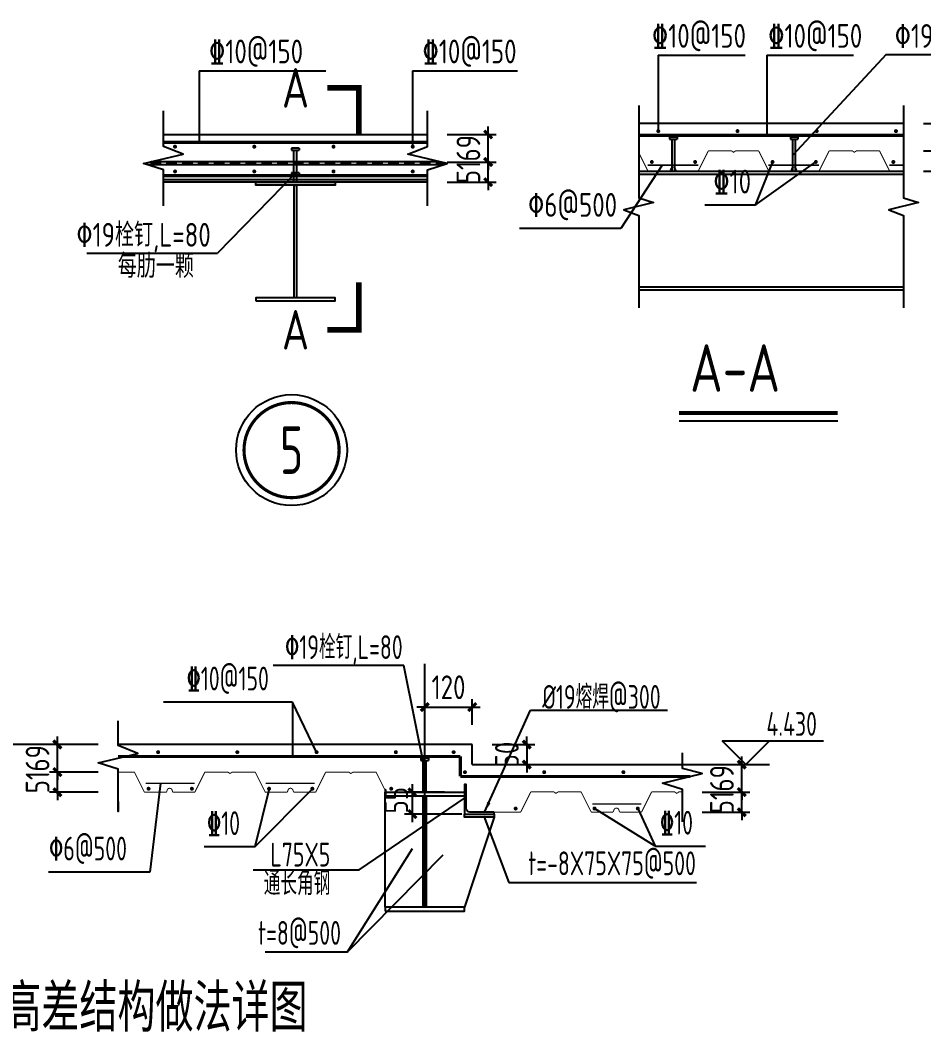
# Model space of a CAD drawing. Extents: x 180850 to 1399066, y 113487 to 334416.
# Drawn here: x 620756 to 637861, y 178101 to 197246 of the extents above; entities that cross this region are included whole.
import ezdxf
from ezdxf.enums import TextEntityAlignment as Align

# ---------------------------------------------------------------- set-up
doc = ezdxf.new("R2010")
doc.units = 0
doc.header["$LTSCALE"] = 1000
doc.linetypes.add('DASHED', pattern=[0.75, 0.5, -0.25])
doc.layers.add('6', color=253, linetype='Continuous', lineweight=13)
for name, color, linetype in [('AXIS', 3, 'Continuous'), ('GL', 150, 'Continuous'), ('Gzd', 1, 'Continuous'), ('NUM', 7, 'Continuous'), ('Prof', 2, 'Continuous'), ('PUB_DIM', 3, 'Continuous'), ('PUB_TEXT', 7, 'Continuous'), ('PZ', 202, 'Continuous'), ('S', 2, 'Continuous'), ('TEXT', 7, 'Continuous'), ('THIN', 7, 'Continuous'), ('YCX', 90, 'Continuous'), ('型钢', 6, 'Continuous'), ('引出线', 3, 'Continuous'), ('梁构件', 4, 'Continuous')]:
    doc.layers.add(name, color=color, linetype=linetype)
doc.styles.add('TSSD_Dimension', font='Tssdeng.shx', dxfattribs={"width": 0.8, "bigfont": 'hztxt.shx'})
doc.styles.add('TSSD_Norm', font='tssdeng.shx', dxfattribs={"bigfont": 'hztxt.shx'})
doc.styles.add('TSSD_Num', font='Tssdeng.shx', dxfattribs={"width": 0.7, "bigfont": 'hztxt.shx'})
doc.dimstyles.new('TSSD_20_100', dxfattribs={"dimtxt": 300, "dimasz": 75, "dimexe": 100, "dimexo": 250, "dimgap": 100, "dimtad": 1, "dimdec": 0, "dimlfac": 0.2, "dimzin": 0, "dimdsep": 46, "dimtxsty": 'TSSD_Dimension', "dimblk": 'ARCHTICK', "dimcen": 0, "dimdle": 100, "dimclrt": 7, "dimadec": 0, "dimazin": 0, "dimtfac": 1, "dimtdec": 0, "dimtix": 1, "dimtmove": 2, "dimatfit": 3, "dimfxl": 1, "dimtolj": 1, "dimtzin": 0, "dimarcsym": 0})
doc.dimstyles.new('TSSD_20_150', dxfattribs={"dimtxt": 450, "dimasz": 150, "dimexe": 150, "dimexo": 375, "dimgap": 150, "dimtad": 1, "dimdec": 0, "dimlfac": 0.133333, "dimzin": 0, "dimdsep": 46, "dimtxsty": 'TSSD_Dimension', "dimblk": 'ARCHTICK', "dimcen": 0, "dimdle": 150, "dimclrt": 7, "dimadec": 0, "dimazin": 0, "dimtfac": 1, "dimtdec": 0, "dimtix": 1, "dimtmove": 2, "dimatfit": 3, "dimfxl": 1, "dimtolj": 1, "dimtzin": 0, "dimarcsym": 0})

# ---------------------------------------------------------------- blocks, each defined once
blk = doc.blocks.new('_ArchTick')
at = {"color": 0, "linetype": 'ByBlock', "const_width": 0.4}
blk.add_lwpolyline([(-0.5, -0.5), (0.5, 0.5)], dxfattribs=at)
blk = doc.blocks.new('*D153')
at = {"layer": 'AXIS', "color": 0, "lineweight": -2, "transparency": 16777216}
for p, q in [((629615, 194562), (629615, 194712)), ((628841, 194562), (629765, 194562)), ((629615, 194180), (629615, 194562)), ((628841, 194180), (629765, 194180)), ((629615, 194180), (629615, 194030))]:
    blk.add_line(p, q, dxfattribs=at)
at = {"layer": 'Defpoints', "color": 0, "transparency": 16777216}
for p in [(628466, 194562), (629615, 194562), (628466, 194180)]:
    blk.add_point(p, dxfattribs=at)
at = {"layer": 'AXIS', "color": 0, "lineweight": -2, "transparency": 16777216, "xscale": 150, "yscale": 150, "zscale": 150}
for p, rotation in [((629615, 194562), 270), ((629615, 194180), 90)]:
    blk.add_blockref('_ArchTick', p, dxfattribs=dict(at, rotation=rotation))
at = {"layer": 'AXIS', "color": 7, "transparency": 16777216, "insert": (629240, 194371), "char_height": 450, "attachment_point": 5, "rotation": 90, "style": 'TSSD_Dimension'}
blk.add_mtext('\\A1;51', dxfattribs=at)
blk = doc.blocks.new('*D154')
at = {"layer": 'AXIS', "color": 0, "lineweight": -2, "transparency": 16777216}
for p, q in [((629615, 195083), (629615, 195233)), ((628841, 195083), (629765, 195083)), ((629615, 194562), (629615, 195083)), ((628841, 194562), (629765, 194562)), ((629615, 194562), (629615, 194412))]:
    blk.add_line(p, q, dxfattribs=at)
at = {"layer": 'Defpoints', "color": 0, "transparency": 16777216}
for p in [(628466, 195083), (629615, 195083), (628466, 194562)]:
    blk.add_point(p, dxfattribs=at)
at = {"layer": 'AXIS', "color": 0, "lineweight": -2, "transparency": 16777216, "xscale": 150, "yscale": 150, "zscale": 150}
for p, rotation in [((629615, 195083), 270), ((629615, 194562), 90)]:
    blk.add_blockref('_ArchTick', p, dxfattribs=dict(at, rotation=rotation))
at = {"layer": 'AXIS', "color": 7, "transparency": 16777216, "insert": (629240, 194823), "char_height": 450, "attachment_point": 5, "rotation": 90, "style": 'TSSD_Dimension'}
blk.add_mtext('\\A1;69', dxfattribs=at)
blk = doc.blocks.new('*D155')
at = {"layer": 'AXIS', "color": 0, "lineweight": -2, "transparency": 16777216}
for p, q in [((638630, 194771), (638630, 194921)), ((637855, 194771), (638780, 194771)), ((638630, 194388), (638630, 194771)), ((637855, 194388), (638780, 194388)), ((638630, 194388), (638630, 194238))]:
    blk.add_line(p, q, dxfattribs=at)
at = {"layer": 'Defpoints', "color": 0, "transparency": 16777216}
for p in [(637480, 194771), (638630, 194771), (637480, 194388)]:
    blk.add_point(p, dxfattribs=at)
at = {"layer": 'AXIS', "color": 0, "lineweight": -2, "transparency": 16777216, "xscale": 150, "yscale": 150, "zscale": 150}
for p, rotation in [((638630, 194771), 270), ((638630, 194388), 90)]:
    blk.add_blockref('_ArchTick', p, dxfattribs=dict(at, rotation=rotation))
at = {"layer": 'AXIS', "color": 7, "transparency": 16777216, "insert": (638255, 194580), "char_height": 450, "attachment_point": 5, "rotation": 90, "style": 'TSSD_Dimension'}
blk.add_mtext('\\A1;51', dxfattribs=at)
blk = doc.blocks.new('*D156')
at = {"layer": 'AXIS', "color": 0, "lineweight": -2, "transparency": 16777216}
for p, q in [((637855, 195292), (638780, 195292)), ((638630, 195292), (638630, 195442)), ((638630, 194771), (638630, 195292)), ((637855, 194771), (638780, 194771)), ((638630, 194771), (638630, 194621))]:
    blk.add_line(p, q, dxfattribs=at)
at = {"layer": 'Defpoints', "color": 0, "transparency": 16777216}
for p in [(637480, 195292), (638630, 195292), (637480, 194771)]:
    blk.add_point(p, dxfattribs=at)
at = {"layer": 'AXIS', "color": 0, "lineweight": -2, "transparency": 16777216, "xscale": 150, "yscale": 150, "zscale": 150}
for p, rotation in [((638630, 195292), 270), ((638630, 194771), 90)]:
    blk.add_blockref('_ArchTick', p, dxfattribs=dict(at, rotation=rotation))
at = {"layer": 'AXIS', "color": 7, "transparency": 16777216, "insert": (638255, 195031), "char_height": 450, "attachment_point": 5, "rotation": 90, "style": 'TSSD_Dimension'}
blk.add_mtext('\\A1;69', dxfattribs=at)
blk = doc.blocks.new('ts_idx2')
at = {"color": 0, "linetype": 'ByBlock', "lineweight": -2, "const_width": 0.0333}
blk.add_lwpolyline([(-0.5, 0, 1), (0.5, 0, 1)], format="xyb", close=True, dxfattribs=at)
at = {"color": 0, "linetype": 'ByBlock', "lineweight": -2}
blk.add_circle((0, 0), 0.583, dxfattribs=at)
at = {"color": 0, "linetype": 'ByBlock', "lineweight": -2, "style": 'TSSD_Num', "width": 0.7}
blk.add_attdef('A', text='', height=0.5, dxfattribs=at).set_placement((0, 0), align=Align.MIDDLE_CENTER)
blk = doc.blocks.new('*D197')
at = {"layer": 'AXIS', "color": 0, "lineweight": -2, "transparency": 16777216}
for p, q in [((634415, 183159), (634415, 183309)), ((633667, 183159), (634565, 183159)), ((634415, 182638), (634415, 183159)), ((633667, 182638), (634565, 182638)), ((634415, 182638), (634415, 182488))]:
    blk.add_line(p, q, dxfattribs=at)
at = {"layer": 'Defpoints', "color": 0, "transparency": 16777216}
for p in [(633292, 183159), (634415, 183159), (633292, 182638)]:
    blk.add_point(p, dxfattribs=at)
at = {"layer": 'AXIS', "color": 0, "lineweight": -2, "transparency": 16777216, "xscale": 150, "yscale": 150, "zscale": 150}
for p, rotation in [((634415, 183159), 270), ((634415, 182638), 90)]:
    blk.add_blockref('_ArchTick', p, dxfattribs=dict(at, rotation=rotation))
at = {"layer": 'AXIS', "color": 7, "transparency": 16777216, "insert": (634040, 182898), "char_height": 450, "attachment_point": 5, "rotation": 90, "style": 'TSSD_Dimension'}
blk.add_mtext('\\A1;69', dxfattribs=at)
blk = doc.blocks.new('*D198')
at = {"layer": 'AXIS', "color": 0, "lineweight": -2, "transparency": 16777216}
for p, q in [((634415, 182638), (634415, 182788)), ((633667, 182638), (634565, 182638)), ((634415, 182255), (634415, 182638)), ((633667, 182255), (634565, 182255)), ((634415, 182255), (634415, 182105))]:
    blk.add_line(p, q, dxfattribs=at)
at = {"layer": 'Defpoints', "color": 0, "transparency": 16777216}
for p in [(633292, 182638), (634415, 182638), (633292, 182255)]:
    blk.add_point(p, dxfattribs=at)
at = {"layer": 'AXIS', "color": 0, "lineweight": -2, "transparency": 16777216, "xscale": 150, "yscale": 150, "zscale": 150}
for p, rotation in [((634415, 182638), 270), ((634415, 182255), 90)]:
    blk.add_blockref('_ArchTick', p, dxfattribs=dict(at, rotation=rotation))
at = {"layer": 'AXIS', "color": 7, "transparency": 16777216, "insert": (634040, 182446), "char_height": 450, "attachment_point": 5, "rotation": 90, "style": 'TSSD_Dimension'}
blk.add_mtext('\\A1;51', dxfattribs=at)
blk = doc.blocks.new('*D199')
at = {"layer": 'AXIS', "color": 0, "lineweight": -2, "transparency": 16777216}
for p, q in [((628179, 182071), (628179, 182784)), ((628789, 182634), (628029, 182634)), ((629116, 182221), (628029, 182221))]:
    blk.add_line(p, q, dxfattribs=at)
at = {"layer": 'Defpoints', "color": 0, "transparency": 16777216}
for p in [(628179, 182634), (629164, 182634), (629491, 182221)]:
    blk.add_point(p, dxfattribs=at)
at = {"layer": 'AXIS', "color": 0, "lineweight": -2, "transparency": 16777216, "xscale": 150, "yscale": 150, "zscale": 150}
for p, rotation in [((628179, 182634), 90), ((628179, 182221), 270)]:
    blk.add_blockref('_ArchTick', p, dxfattribs=dict(at, rotation=rotation))
at = {"layer": 'AXIS', "color": 7, "transparency": 16777216, "insert": (627873, 182483), "char_height": 450, "attachment_point": 5, "rotation": 90, "style": 'TSSD_Dimension'}
blk.add_mtext('\\A1;55', dxfattribs=at)
blk = doc.blocks.new('*D200')
at = {"layer": 'AXIS', "color": 0, "lineweight": -2, "transparency": 16777216}
for p, q in [((621459, 183537), (621459, 183687)), ((622234, 183537), (621309, 183537)), ((621459, 183016), (621459, 183537)), ((622234, 183016), (621309, 183016)), ((621459, 183016), (621459, 182866))]:
    blk.add_line(p, q, dxfattribs=at)
at = {"layer": 'Defpoints', "color": 0, "transparency": 16777216}
for p in [(621459, 183537), (622609, 183537), (622609, 183016)]:
    blk.add_point(p, dxfattribs=at)
at = {"layer": 'AXIS', "color": 0, "lineweight": -2, "transparency": 16777216, "xscale": 150, "yscale": 150, "zscale": 150}
for p, rotation in [((621459, 183537), 270), ((621459, 183016), 90)]:
    blk.add_blockref('_ArchTick', p, dxfattribs=dict(at, rotation=rotation))
at = {"layer": 'AXIS', "color": 7, "transparency": 16777216, "insert": (621084, 183277), "char_height": 450, "attachment_point": 5, "rotation": 90, "style": 'TSSD_Dimension'}
blk.add_mtext('\\A1;69', dxfattribs=at)
blk = doc.blocks.new('*D201')
at = {"layer": 'AXIS', "color": 0, "lineweight": -2, "transparency": 16777216}
for p, q in [((621459, 183016), (621459, 183166)), ((622234, 183016), (621309, 183016)), ((621459, 182634), (621459, 183016)), ((622234, 182634), (621309, 182634)), ((621459, 182634), (621459, 182484))]:
    blk.add_line(p, q, dxfattribs=at)
at = {"layer": 'Defpoints', "color": 0, "transparency": 16777216}
for p in [(621459, 183016), (622609, 183016), (622609, 182634)]:
    blk.add_point(p, dxfattribs=at)
at = {"layer": 'AXIS', "color": 0, "lineweight": -2, "transparency": 16777216, "xscale": 150, "yscale": 150, "zscale": 150}
for p, rotation in [((621459, 183016), 270), ((621459, 182634), 90)]:
    blk.add_blockref('_ArchTick', p, dxfattribs=dict(at, rotation=rotation))
at = {"layer": 'AXIS', "color": 7, "transparency": 16777216, "insert": (621084, 182825), "char_height": 450, "attachment_point": 5, "rotation": 90, "style": 'TSSD_Dimension'}
blk.add_mtext('\\A1;51', dxfattribs=at)
blk = doc.blocks.new('*D202')
at = {"layer": 'AXIS', "color": 0, "lineweight": -2, "transparency": 16777216}
for p, q in [((628414, 183912), (628414, 184396)), ((629314, 183912), (629314, 184396)), ((628414, 184246), (628264, 184246)), ((628414, 184246), (629314, 184246)), ((629314, 184246), (629464, 184246))]:
    blk.add_line(p, q, dxfattribs=at)
at = {"layer": 'Defpoints', "color": 0, "transparency": 16777216}
for p in [(629314, 184246), (628414, 183537), (629314, 183537)]:
    blk.add_point(p, dxfattribs=at)
at = {"layer": 'AXIS', "color": 0, "lineweight": -2, "transparency": 16777216, "xscale": 150, "yscale": 150, "zscale": 150}
blk.add_blockref('_ArchTick', (628414, 184246), dxfattribs=at)
at = {"layer": 'AXIS', "color": 0, "lineweight": -2, "transparency": 16777216, "xscale": 150, "yscale": 150, "zscale": 150, "rotation": 180}
blk.add_blockref('_ArchTick', (629314, 184246), dxfattribs=at)
at = {"layer": 'AXIS', "color": 7, "transparency": 16777216, "insert": (628864, 184621), "char_height": 450, "attachment_point": 5, "style": 'TSSD_Dimension'}
blk.add_mtext('\\A1;120', dxfattribs=at)
blk = doc.blocks.new('*D203')
at = {"layer": 'AXIS', "color": 0, "lineweight": -2, "transparency": 16777216}
for p, q in [((630345, 183537), (630345, 183687)), ((629689, 183537), (630495, 183537)), ((630345, 183537), (630345, 183159)), ((629689, 183159), (630495, 183159)), ((630345, 183159), (630345, 183009))]:
    blk.add_line(p, q, dxfattribs=at)
at = {"layer": 'Defpoints', "color": 0, "transparency": 16777216}
for p in [(629314, 183537), (629314, 183159), (630345, 183159)]:
    blk.add_point(p, dxfattribs=at)
at = {"layer": 'AXIS', "color": 0, "lineweight": -2, "transparency": 16777216, "xscale": 150, "yscale": 150, "zscale": 150}
for p, rotation in [((630345, 183537), 270), ((630345, 183159), 90)]:
    blk.add_blockref('_ArchTick', p, dxfattribs=dict(at, rotation=rotation))
at = {"layer": 'AXIS', "color": 7, "transparency": 16777216, "insert": (629970, 183348), "char_height": 450, "attachment_point": 5, "rotation": 90, "style": 'TSSD_Dimension'}
blk.add_mtext('\\A1;50', dxfattribs=at)

msp = doc.modelspace()

# ---------------------------------------------------------------- linework, layer by layer
at = {"color": 1, "linetype": 'ByBlock', "const_width": 25}
for points in [[(623129.36, 182803.75), (624055.75, 182803.75)], [(625403.19, 182803.75), (626329.58, 182803.75)], [(631589.13, 182413.64), (632515.52, 182413.64)]]:
    msp.add_lwpolyline(points, dxfattribs=at)
at = {"layer": '6', "color": 1, "const_width": 60}
for points in [[(628465.63, 194932.99), (623466.14, 194932.99)], [(628465.63, 194303.73), (623466.14, 194303.73)]]:
    msp.add_lwpolyline(points, dxfattribs=at)
at = {"layer": 'AXIS'}
msp.add_line((628413.57, 180458.58), (628413.57, 185065.15), dxfattribs=at)
at = {"layer": 'GL'}
for p, q in [((632465.02, 194391.69), (637480.29, 194391.69)), ((632465.02, 194331.69), (637480.29, 194331.69)), ((632465.02, 192201.69), (637480.29, 192201.69)), ((632465.02, 192141.69), (637480.29, 192141.69))]:
    msp.add_line(p, q, dxfattribs=at)
for points in [[(625215.88, 194182.99), (626715.88, 194182.99), (626715.88, 194122.99), (625215.88, 194122.99)], [(625943.38, 194122.99), (625988.38, 194122.99), (625988.38, 191992.99), (625943.38, 191992.99)], [(625215.88, 191932.99), (626715.88, 191932.99), (626715.88, 191992.99), (625215.88, 191992.99)]]:
    msp.add_lwpolyline(points, close=True, dxfattribs=at)
at = {"layer": 'Gzd'}
for points, const_width in [([(637480.29, 195066.69), (632465.02, 195066.69)], 60), ([(632636.41, 194504.65), (633591.55, 194504.65)], 30), ([(634921.37, 194504.65), (635876.51, 194504.65)], 30), ([(637208.87, 194504.65), (637480.29, 194504.65)], 30), ([(622609.06, 183311.94), (629088.57, 183311.94)], 60), ([(629088.57, 183311.94), (629088.57, 182933.58)], 60), ([(629088.57, 182933.58), (633444.81, 182933.58)], 60)]:
    msp.add_lwpolyline(points, dxfattribs=dict(at, const_width=const_width))
at = {"layer": 'Gzd', "const_width": 37.5}
for points in [[(632816.08, 195147, 1), (632853.58, 195147, 1)], [(634316.08, 195147, 1), (634353.58, 195147, 1)], [(635816.08, 195147, 1), (635853.58, 195147, 1)], [(637316.08, 195147, 1), (637353.58, 195147, 1)], [(623705.46, 194852.27, -1), (623667.96, 194852.27, -1)], [(625205.46, 194852.27, -1), (625167.96, 194852.27, -1)], [(626705.46, 194852.27, -1), (626667.96, 194852.27, -1)], [(628205.46, 194852.27, -1), (628167.96, 194852.27, -1)], [(632694.1, 194563.01, -1), (632731.6, 194563.01, -1)], [(633551.44, 194563.01, 1), (633513.94, 194563.01, 1)], [(634979.07, 194563.01, -1), (635016.57, 194563.01, -1)], [(635836.41, 194563.01, 1), (635798.91, 194563.01, 1)], [(637266.57, 194563.01, -1), (637304.07, 194563.01, -1)], [(623705.46, 194383.34, -1), (623667.96, 194383.34, -1)], [(625205.46, 194383.34, -1), (625167.96, 194383.34, -1)], [(626705.46, 194383.34, -1), (626667.96, 194383.34, -1)], [(628205.46, 194383.34, -1), (628167.96, 194383.34, -1)], [(623385.01, 183392.96, -1), (623347.51, 183392.96, -1)], [(624885.01, 183392.96, -1), (624847.51, 183392.96, -1)], [(626385.01, 183392.96, -1), (626347.51, 183392.96, -1)], [(627885.01, 183392.96, -1), (627847.51, 183392.96, -1)], [(628980.26, 183392.96, -1), (628942.76, 183392.96, -1)], [(629193.93, 183013.88, -1), (629156.43, 183013.88, -1)], [(630693.93, 183013.88, -1), (630656.43, 183013.88, -1)], [(632193.93, 183013.88, -1), (632156.43, 183013.88, -1)], [(623166.86, 182700.85, 1), (623204.36, 182700.85, 1)], [(624024.2, 182700.85, -1), (623986.7, 182700.85, -1)], [(625447.82, 182700.86, 1), (625485.32, 182700.86, 1)], [(626305.16, 182700.86, -1), (626267.66, 182700.86, -1)], [(627798.01, 182700.86, -1), (627760.51, 182700.86, -1)], [(630115.84, 182325.86, 1), (630153.34, 182325.86, 1)], [(631608.68, 182325.86, 1), (631646.18, 182325.86, 1)], [(632466.02, 182325.86, -1), (632428.52, 182325.86, -1)]]:
    msp.add_lwpolyline(points, format="xyb", close=True, dxfattribs=at)
at = {"layer": 'NUM', "const_width": 75}
msp.add_lwpolyline([(633227.36, 189814.43), (636231.98, 189814.43)], dxfattribs=at)
at = {"layer": 'NUM'}
msp.add_lwpolyline([(633227.36, 189664.43), (636231.98, 189664.43)], dxfattribs=at)
at = {"layer": 'Prof', "linetype": 'DASHED', "ltscale": 0.4}
msp.add_line((628821.11, 194524.75), (623110.66, 194524.75), dxfattribs=at)
at = {"layer": 'Prof'}
for p, q in [((628695.02, 194565.49), (623236.75, 194565.49)), ((628762.66, 194506.04), (623169.11, 194506.04)), ((628465.63, 194225.62), (623466.14, 194225.62)), ((628465.63, 194182.99), (623466.14, 194182.99))]:
    msp.add_line(p, q, dxfattribs=at)
at = {"layer": 'PUB_DIM', "const_width": 105}
for points in [[(627167.55, 195065.6), (627167.55, 195965.6), (626567.55, 195965.6)], [(627167.55, 192286.88), (627167.55, 191386.88), (626567.55, 191386.88)]]:
    msp.add_lwpolyline(points, dxfattribs=at)
at = {"layer": 'PUB_DIM'}
for points in [[(623466.14, 193732.99), (623466.14, 194182.99), (623466.14, 194410.99), (623091.14, 194530.99), (623840.2, 194708.47), (623466.14, 194854.99), (623466.14, 195082.99), (623466.14, 195532.99)], [(628465.63, 193732.99), (628465.63, 194182.99), (628465.63, 194410.99), (628840.63, 194530.99), (628091.57, 194708.47), (628465.63, 194854.99), (628465.63, 195082.99), (628465.63, 195532.99)], [(632465.02, 195629.19), (632465.02, 195291.69), (632465.02, 193883.19), (632746.27, 193793.19), (632184.48, 193660.09), (632465.02, 193550.19), (632465.02, 192141.69), (632465.02, 191804.19)], [(637480.29, 195629.19), (637480.29, 195291.69), (637480.29, 193883.19), (637761.54, 193793.19), (637199.74, 193660.09), (637480.29, 193550.19), (637480.29, 192141.69), (637480.29, 191804.19)], [(622609.06, 182459.79), (622609.06, 182269.34), (622609.06, 183072.52), (622234.06, 183192.52), (622983.12, 183370), (622609.06, 183516.52), (622609.06, 183536.94), (622609.06, 183986.94)], [(633292.01, 182075.79), (633292.01, 182158.39), (633292.01, 182688.52), (632917.01, 182808.52), (633666.07, 182986), (633293.28, 183080.89), (633292.01, 183152.94), (633292.01, 183377.94)]]:
    msp.add_lwpolyline(points, dxfattribs=at)
at = {"layer": 'PZ'}
for p, q in [((633050.03, 195034.23), (633050.03, 194993.93)), ((633194.21, 195034.23), (633050.03, 195034.23)), ((633050.03, 194993.93), (633194.21, 194993.93)), ((633094.79, 194391.69), (633094.79, 194993.93)), ((633149.45, 194391.69), (633149.45, 194993.93)), ((633194.21, 195034.23), (633194.21, 194993.93)), ((635334.99, 195034.23), (635334.99, 194993.93)), ((635479.18, 195034.23), (635334.99, 195034.23)), ((635334.99, 194993.93), (635479.18, 194993.93)), ((635379.75, 194391.69), (635379.75, 194993.93)), ((635434.41, 194391.69), (635434.41, 194993.93)), ((635479.18, 195034.23), (635479.18, 194993.93)), ((626037.98, 194825.53), (625893.79, 194825.53)), ((625893.79, 194825.53), (625893.79, 194785.23)), ((625893.79, 194785.23), (626037.98, 194785.23)), ((625938.56, 194182.99), (625938.56, 194785.23)), ((625993.21, 194182.99), (625993.21, 194785.23)), ((626037.98, 194825.53), (626037.98, 194785.23)), ((626037.98, 194356.59), (625893.79, 194356.59)), ((625893.79, 194356.59), (625893.79, 194316.29)), ((626037.98, 194356.59), (626037.98, 194316.29)), ((625893.79, 194316.29), (626037.98, 194316.29)), ((628485.67, 183276.11), (628341.48, 183276.11)), ((628341.48, 183276.11), (628341.48, 183235.81)), ((628341.48, 183235.81), (628485.67, 183235.81)), ((628386.25, 182633.58), (628386.25, 183235.81)), ((628440.9, 182633.58), (628440.9, 183235.81)), ((628485.67, 183276.11), (628485.67, 183235.81)), ((627663.57, 180458.58), (627663.57, 182558.58)), ((629726.07, 182161.08), (629163.57, 180458.58))]:
    msp.add_line(p, q, dxfattribs=at)
msp.add_lwpolyline([(629163.57, 182221.08), (629726.07, 182221.08), (629726.07, 182161.08), (629163.57, 182161.08)], close=True, dxfattribs=at)
at = {"layer": 'S', "const_width": 18.75}
for points in [[(637480.29, 194391.69), (637228.32, 194391.69, -0.28407904), (637208.2, 194404.13), (637029.39, 194761.76, 0.28407904), (637009.26, 194774.19), (636594.63, 194774.19, 0.14996431), (636582.01, 194770.32), (636546.92, 194746.55), (636511.83, 194770.32, 0.14996431), (636499.21, 194774.19), (636084.57, 194774.19, 0.28407904), (636064.45, 194761.76), (635885.64, 194404.13, -0.28407904), (635865.51, 194391.69), (635479.41, 194391.69, -0.32316506), (635458.05, 194407.1), (635448.5, 194435.87, 0.32316506), (635405.79, 194466.69), (635400.54, 194466.69, 0.32316506), (635357.83, 194435.87), (635348.28, 194407.1, -0.32316506), (635326.93, 194391.69), (634940.82, 194391.69, -0.28407904), (634920.7, 194404.13), (634741.89, 194761.76, 0.28407904), (634721.76, 194774.19), (634307.13, 194774.19, 0.14996431), (634294.51, 194770.32), (634259.42, 194746.55), (634224.33, 194770.32, 0.14996431), (634211.71, 194774.19), (633797.07, 194774.19, 0.28407904), (633776.95, 194761.76), (633598.14, 194404.13, -0.28407904), (633578.01, 194391.69), (633191.91, 194391.69, -0.32316506), (633170.55, 194407.1), (633161, 194435.87, 0.32316506), (633118.29, 194466.69), (633113.04, 194466.69, 0.32316506), (633070.33, 194435.87), (633060.78, 194407.1, -0.32316506), (633039.43, 194391.69), (632653.32, 194391.69, -0.28407904), (632633.2, 194404.13), (632465.02, 194740.48)], [(628581.91, 182633.58), (628597.82, 182640.17, -0.41421356), (628581.91, 182633.58), (627697.08, 182633.58, -0.28407904), (627676.95, 182646.01), (627498.14, 183003.64, 0.28407904), (627478.02, 183016.08), (627063.38, 183016.08, 0.14996431), (627050.76, 183012.2), (627015.67, 182988.43), (626980.58, 183012.2, 0.14996431), (626967.96, 183016.08), (626553.33, 183016.08, 0.28407904), (626533.2, 183003.64), (626354.39, 182646.01, -0.28407904), (626334.27, 182633.58), (625948.16, 182633.58, -0.32316506), (625926.81, 182648.99), (625917.26, 182677.75, 0.32316506), (625874.55, 182708.58), (625869.29, 182708.58, 0.32316506), (625826.59, 182677.75), (625817.04, 182648.99, -0.32316506), (625795.68, 182633.58), (625409.58, 182633.58, -0.28407904), (625389.45, 182646.01), (625210.64, 183003.64, 0.28407904), (625190.52, 183016.08), (624775.88, 183016.08, 0.14996431), (624763.26, 183012.2), (624728.17, 182988.43), (624693.08, 183012.2, 0.14996431), (624680.46, 183016.08), (624265.83, 183016.08, 0.28407904), (624245.7, 183003.64), (624066.89, 182646.01, -0.28407904), (624046.77, 182633.58), (623660.66, 182633.58, -0.32316506), (623639.31, 182648.99), (623629.76, 182677.75, 0.32316506), (623587.05, 182708.58), (623581.79, 182708.58, 0.32316506), (623539.09, 182677.75), (623529.54, 182648.99, -0.32316506), (623508.18, 182633.58), (623122.08, 182633.58, -0.28407904), (623101.95, 182646.01), (622923.14, 183003.64, 0.28407904), (622903.02, 183016.08), (622609.06, 183016.08)], [(629331.93, 182258.58), (629316.02, 182265.17, 0.41421356), (629331.93, 182258.58), (630216.77, 182258.58, 0.28407904), (630236.89, 182271.01), (630415.7, 182628.64, -0.28407904), (630435.83, 182641.08), (630850.46, 182641.08, -0.14996431), (630863.08, 182637.2), (630898.17, 182613.43), (630933.26, 182637.2, -0.14996431), (630945.88, 182641.08), (631360.52, 182641.08, -0.28407904), (631380.64, 182628.64), (631559.45, 182271.01, 0.28407904), (631579.58, 182258.58), (631965.68, 182258.58, 0.32316506), (631987.04, 182273.99), (631996.59, 182302.75, -0.32316506), (632039.3, 182333.58), (632044.55, 182333.58, -0.32316506), (632087.26, 182302.75), (632096.81, 182273.99, 0.32316506), (632118.16, 182258.58), (632504.27, 182258.58, 0.28407904), (632524.39, 182271.01), (632703.2, 182628.64, -0.28407904), (632723.33, 182641.08), (633137.96, 182641.08, -0.14996431), (633150.58, 182637.2), (633185.67, 182613.43), (633220.76, 182637.2, -0.14996431), (633233.38, 182641.08), (633292.01, 182641.08)]]:
    msp.add_lwpolyline(points, format="xyb", dxfattribs=at)
at = {"layer": 'THIN'}
for p, q in [((637480.29, 195291.69), (632465.02, 195291.69)), ((623466.14, 195082.99), (628465.63, 195082.99)), ((634492.01, 183158.58), (634042.01, 183608.58)), ((634042.01, 183608.58), (635964.67, 183608.58)), ((634492.01, 183158.58), (634942.01, 183608.58)), ((621309.21, 183536.94), (619659.21, 183536.94)), ((629313.57, 183536.94), (622609.06, 183536.94)), ((629313.57, 183158.58), (629313.57, 183536.94)), ((629313.57, 183158.58), (633292.01, 183158.58)), ((633292.01, 183158.58), (634942.01, 183158.58))]:
    msp.add_line(p, q, dxfattribs=at)
at = {"layer": 'YCX'}
for p, q in [((632834.83, 196583.94), (634477.1, 196583.94)), ((632834.83, 196583.94), (632834.83, 195111.37)), ((634890.02, 196583.94), (634890.02, 195066.69)), ((634890.02, 196583.94), (636532.29, 196583.94)), ((637151.89, 196597.7), (635379.75, 194692.81)), ((637151.89, 196597.7), (640064.46, 196597.7)), ((624140.86, 196289.22), (624140.86, 194932.99)), ((624140.86, 196289.22), (626539.96, 196289.22)), ((628182.44, 196289.22), (630172.67, 196289.22)), ((628182.44, 196289.22), (628182.44, 194868.91)), ((625965.88, 194353.56), (624489.64, 192834.13)), ((622019.94, 192834.13), (624489.64, 192834.13)), ((628015.38, 185030.59), (625545.69, 185030.59)), ((628440.9, 182934.69), (628015.38, 185030.59))]:
    msp.add_line(p, q, dxfattribs=at)
at = {"layer": '型钢'}
msp.add_lwpolyline([(629163.57, 182221.08), (629726.07, 182221.08), (629726.07, 182246.08, 0.41421356), (629713.57, 182258.58), (629268.57, 182258.58, -0.41421356), (629201.07, 182326.08), (629201.07, 182771.08, 0.41421356), (629188.57, 182783.58), (629163.57, 182783.58)], format="xyb", close=True, dxfattribs=at)
at = {"layer": '引出线'}
for p, q in [((634669.65, 193745.93), (635817.66, 194563.01)), ((634997.82, 194563.01), (634669.65, 193745.93)), ((632906.98, 194504.65), (632123.38, 193305.45)), ((634669.65, 193745.93), (633714.63, 193745.93)), ((632123.38, 193305.45), (630207.94, 193305.45)), ((625909.79, 184341.57), (623469.65, 184341.57)), ((625909.79, 184341.57), (625909.79, 183311.94)), ((626366.26, 183392.96), (625909.79, 184341.57)), ((623413.91, 182803.75), (623208.3, 181123.46)), ((625195.87, 181603.62), (626286.41, 182700.86)), ((625466.57, 182700.86), (625195.87, 181603.62)), ((627169.87, 181162.72), (629183.02, 182536.01)), ((632775.44, 181612.82), (631627.43, 182325.86)), ((632447.27, 182325.86), (632775.44, 181612.82)), ((629529.55, 182182.56), (630004.64, 180926.93)), ((625195.87, 181603.62), (624240.85, 181603.62)), ((628174.55, 181561.08), (626946.79, 179609.98)), ((632775.44, 181612.82), (633730.46, 181612.82)), ((626946.79, 179609.98), (628759.55, 181447.08)), ((623208.3, 181123.46), (621292.85, 181123.46)), ((625166.24, 181162.72), (627169.87, 181162.72)), ((630004.64, 180926.93), (633559.32, 180926.93)), ((626946.79, 179609.98), (625393.27, 179609.98))]:
    msp.add_line(p, q, dxfattribs=at)
at = {"layer": '梁构件'}
msp.add_line((628440.9, 182633.58), (628386.25, 182633.58), dxfattribs=at)
for points in [[(627663.57, 182633.58), (629163.57, 182633.58), (629163.57, 182558.58), (627663.57, 182558.58)], [(628383.57, 182558.58), (628443.57, 182558.58), (628443.57, 180458.58), (628383.57, 180458.58)], [(627663.57, 180383.58), (629163.57, 180383.58), (629163.57, 180458.58), (627663.57, 180458.58)]]:
    msp.add_lwpolyline(points, close=True, dxfattribs=at)

# ---------------------------------------------------------------- block references
at = {"layer": 'THIN'}
ref = msp.add_blockref('ts_idx2', (625892.67, 189109.52), dxfattribs=dict(at, xscale=1800, yscale=1800, zscale=1800))
ref.add_attrib('2', '5', dxfattribs={"height": 900, "style": 'TSSD_Num', "width": 0.7}).set_placement((625892.67, 189109.52), align=Align.MIDDLE_CENTER)

# ---------------------------------------------------------------- texts
at = {"layer": 'NUM', "style": 'TSSD_Norm', "width": 0.8}
for s, p in [('A-A', (633437.36, 189943.66)), ('卫生间地面高差结构做法详图', (616836.92, 177832.04))]:
    msp.add_text(s, height=900, dxfattribs=at).set_placement(p, align=Align.BOTTOM_LEFT)
at = {"layer": 'PUB_TEXT', "style": 'TSSD_Norm', "width": 0.8}
for p in [(625967.55, 195965.6), (625967.55, 191386.88)]:
    msp.add_text('A', height=750, dxfattribs=at).set_placement(p, align=Align.MIDDLE_CENTER)
at = {"layer": 'TEXT', "style": 'TSSD_Norm'}
for s, width, p in [('%%13210@150', 0.8, (634494.54, 196724.31)), ('%%13210@150', 0.8, (636696.06, 196724.31)), ('%%13210@150', 0.8, (626110.51, 196429.58)), ('%%13210@150', 0.8, (630152.1, 196429.58)), ('%%c19熔焊@300', 0.7, (632879.8, 184213.17)), ('4.430', 0.7, (635839.24, 183702.35)), ('L75X5', 0.7, (626626.58, 181228.76)), ('t=-8X75X75@500', 0.7, (633547.92, 181063.99)), ('通长角钢', 0.7, (626626.58, 180685.85)), ('t=8@500', 0.7, (626828.61, 179747.04))]:
    msp.add_text(s, height=450, dxfattribs=dict(at, width=width)).set_placement(p, align=Align.RIGHT)
for s, width, p in [('%%13019栓钉,L=80', 0.8, (637309.29, 196722.58)), ('%%13019栓钉,L=80', 0.8, (621817.04, 192959)), ('每肋一颗', 0.8, (622602.05, 192370.94)), ('%%13019栓钉,L=80', 0.7, (625769.01, 185155.46))]:
    msp.add_text(s, height=450, dxfattribs=dict(at, width=width)).set_placement(p)
for s, width, p in [('%%13210', 0.8, (633876.48, 193830.8)), ('%%1306@500', 0.8, (630369.79, 193390.32)), ('%%13210@150', 0.7, (623905.22, 184426.44)), ('%%13210', 0.7, (624290.87, 181688.5)), ('%%13210', 0.7, (632865.91, 181697.69)), ('%%1306@500', 0.7, (621302.05, 181208.33))]:
    msp.add_text(s, height=450, dxfattribs=dict(at, width=width)).set_placement(p, align=Align.BOTTOM_LEFT)

# ---------------------------------------------------------------- dimensions: what is measured, and where the dimension line sits
at = {"layer": 'AXIS'}
for base, p1, p2, picture, middle in [((638630.14, 195291.69), (637480.29, 194770.83), (637480.29, 195291.69), '*D156', (638255.14, 195031.26)), ((629615.49, 195082.99), (628465.63, 194562.13), (628465.63, 195082.99), '*D154', (629240.49, 194822.56)), ((638630.14, 194770.83), (637480.29, 194388.33), (637480.29, 194770.83), '*D155', (638255.14, 194579.58)), ((629615.49, 194562.13), (628465.63, 194179.63), (628465.63, 194562.13), '*D153', (629240.49, 194370.88)), ((621459.21, 183536.94), (622609.06, 183016.08), (622609.06, 183536.94), '*D200', (621084.21, 183276.51)), ((630345.05, 183158.58), (629313.57, 183536.94), (629313.57, 183158.58), '*D203', (629970.05, 183347.76)), ((634414.98, 183158.58), (633292.01, 182637.72), (633292.01, 183158.58), '*D197', (634039.98, 182898.15)), ((621459.21, 183016.08), (622609.06, 182633.58), (622609.06, 183016.08), '*D201', (621084.21, 182824.83)), ((634414.98, 182637.72), (633292.01, 182255.22), (633292.01, 182637.72), '*D198', (634039.98, 182446.47))]:
    dim = msp.add_linear_dim(base=base, p1=p1, p2=p2, angle=90, dimstyle='TSSD_20_150', dxfattribs=at)
    dim.commit()
    dim.dimension.update_dxf_attribs({"geometry": picture, "text_midpoint": middle})
dim = msp.add_linear_dim(base=(629313.57, 184246.01), p1=(628413.57, 183536.94), p2=(629313.57, 183536.94), dimstyle='TSSD_20_150', dxfattribs=at)
dim.commit()
dim.dimension.update_dxf_attribs({"geometry": '*D202', "text_midpoint": (628863.57, 184621.01)})
dim = msp.add_linear_dim(base=(628179.25, 182633.58), p1=(629491.33, 182221.08), p2=(629163.57, 182633.58), angle=90, dimstyle='TSSD_20_150', dxfattribs=at)
dim.commit()
dim.dimension.update_dxf_attribs({"geometry": '*D199', "text_midpoint": (627872.77, 182482.76), "dimtype": 160})

# ---------------------------------------------------------------- leaders
at = {"layer": 'THIN'}
msp.add_leader([(629546.47, 182258.58), (630416.26, 184188.97), (633007.19, 184188.97)], dimstyle='TSSD_20_100', override={"dimasz": 200}, dxfattribs=at)

doc.saveas('drawing.dxf')
